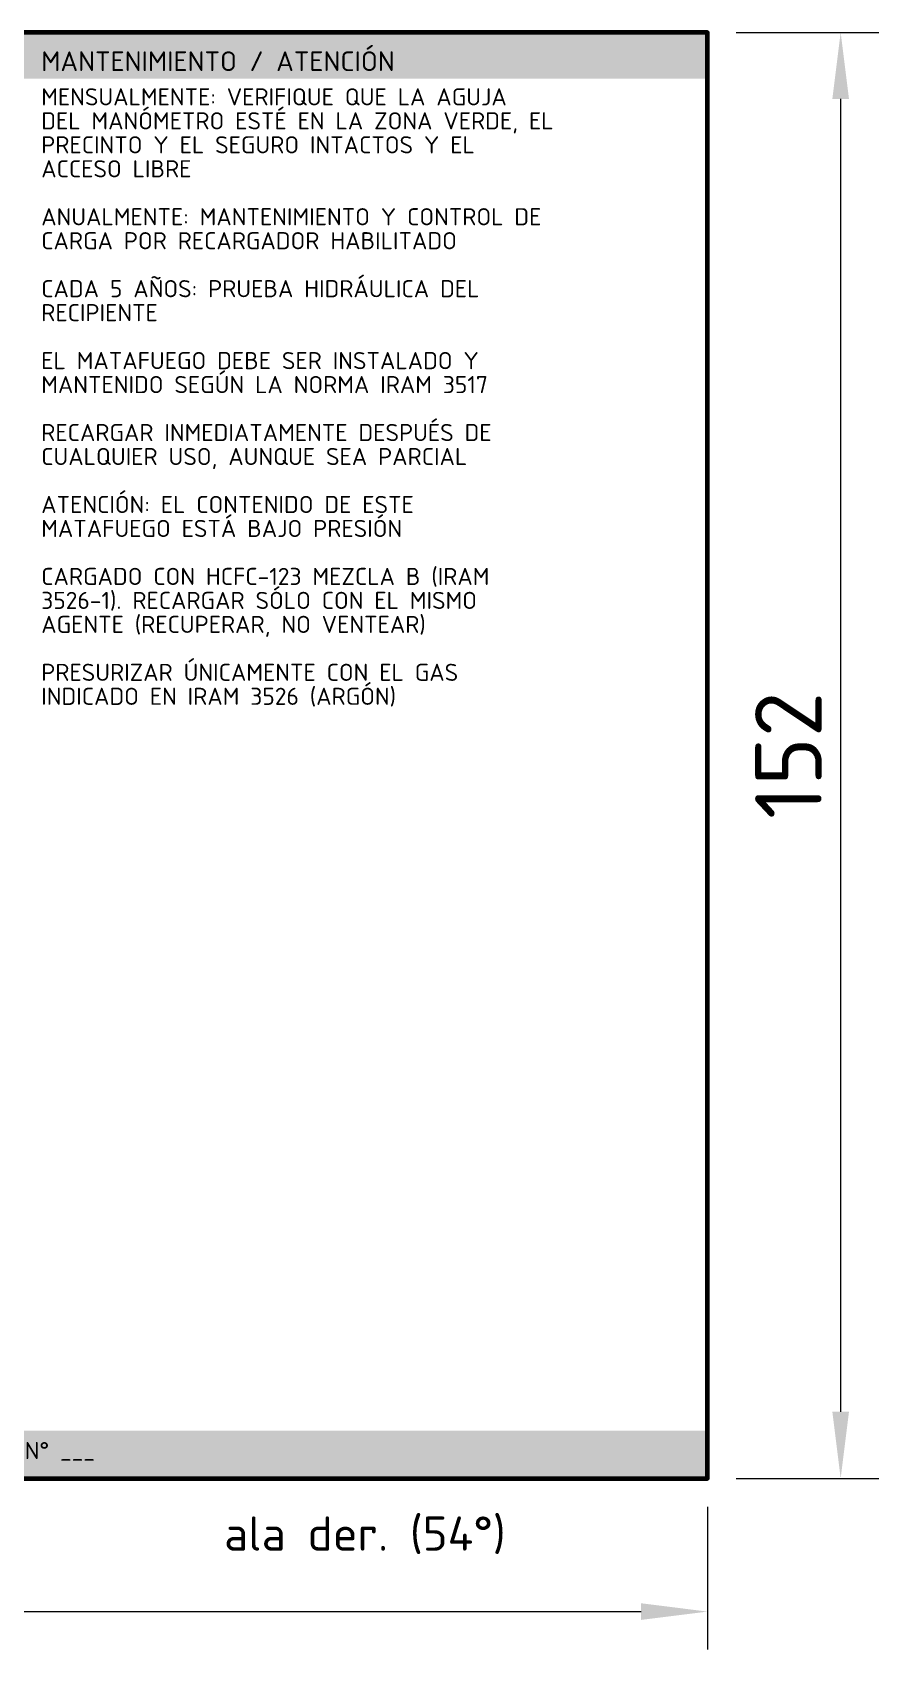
# Model space of a CAD drawing. Header units: millimetres. Extents: x 0 to 2382, y 0 to 420.
# Drawn here: x 1998.6 to 2043.1, y 251.5 to 336.5 of the extents above; entities that cross this region are included whole.
import ezdxf
from ezdxf.enums import TextEntityAlignment as Align

# ---------------------------------------------------------------- set-up
doc = ezdxf.new("R2010")
doc.units = ezdxf.units.MM
for name, color, linetype, lineweight in [('01-VISIBLE', 7, 'CONTINUOUS', 70), ('04-COTA', 3, 'CONTINUOUS', 18), ('08-FINA', 5, 'CONTINUOUS', 18), ('13-GRAFICA', 30, 'CONTINUOUS', 18)]:
    doc.layers.add(name, color=color, linetype=linetype, lineweight=lineweight)
doc.styles.add('ISO3098', font='isocpeur.ttf')
doc.dimstyles.new('FLAMA-IRAM', dxfattribs={"dimtxt": 3.5, "dimasz": 3.5, "dimexe": 2, "dimexo": 1.5, "dimgap": 1, "dimtad": 1, "dimdec": 1, "dimtxsty": 'ISO3098', "dimblk": 'IRAM_FLECHA', "dimblk1": 'IRAM_FLECHA', "dimblk2": 'IRAM_FLECHA', "dimcen": 2.5, "dimclrd": 256, "dimclre": 256, "dimclrt": 256, "dimazin": 3, "dimtfac": 1, "dimtmove": 0, "dimatfit": 3, "dimlwd": 18, "dimlwe": 18})

# ---------------------------------------------------------------- blocks, each defined once
blk = doc.blocks.new('IRAM_FLECHA')
blk.add_solid([(0, 0), (-1, 0.125), (-1, -0.125)])

msp = doc.modelspace()

# ---------------------------------------------------------------- hatches: boundary and pattern name
at = {"layer": '13-GRAFICA', "true_color": 0x009146}
h = msp.add_hatch(color=7, dxfattribs=at)
h.dxf.hatch_style = 1
h.paths.add_polyline_path([(2034.1, 334.058), (2034.1, 336.493), (1998.05, 336.493), (1998.05, 334.058)])
h = msp.add_hatch(color=7, dxfattribs=at)
h.dxf.hatch_style = 1
h.paths.add_polyline_path([(2034.1, 260.507), (2034.1, 263.017), (1889.9, 263.017), (1889.9, 260.507)])

# ---------------------------------------------------------------- linework, layer by layer
at = {"layer": '01-VISIBLE'}
msp.add_lwpolyline([(1889.9, 260.507), (2034.1, 260.507), (2034.1, 336.493), (1889.9, 336.493)], close=True, dxfattribs=at)

# ---------------------------------------------------------------- texts
at = {"layer": '08-FINA', "style": 'ISO3098'}
msp.add_text('ala der. (54°)', height=1.8, dxfattribs=at).set_placement((2016.075, 258.507), align=Align.TOP_CENTER)
at = {"layer": '13-GRAFICA', "true_color": 0xffffff, "style": 'ISO3098'}
msp.add_text('MANTENIMIENTO / ATENCIÓN', height=1.035, dxfattribs=at).set_placement((1999.05, 335.493), align=Align.TOP_LEFT)
at = {"layer": '13-GRAFICA', "true_color": 0x191919, "style": 'ISO3098'}
for s, p in [('MENSUALMENTE: VERIFIQUE QUE LA AGUJA', (1999.05, 333.553)), ('DEL MANÓMETRO ESTÉ EN LA ZONA VERDE, EL', (1999.05, 332.293)), ('PRECINTO Y EL SEGURO INTACTOS Y EL', (1999.05, 331.033)), ('ACCESO LIBRE', (1999.05, 329.773)), ('ANUALMENTE: MANTENIMIENTO Y CONTROL DE', (1999.05, 327.253)), ('CARGA POR RECARGADOR HABILITADO', (1999.05, 325.993)), ('CADA 5 AÑOS: PRUEBA HIDRÁULICA DEL', (1999.05, 323.473)), ('RECIPIENTE', (1999.05, 322.213)), ('EL MATAFUEGO DEBE SER INSTALADO Y', (1999.05, 319.693)), ('MANTENIDO SEGÚN LA NORMA IRAM 3517', (1999.05, 318.433)), ('RECARGAR INMEDIATAMENTE DESPUÉS DE', (1999.05, 315.913)), ('CUALQUIER USO, AUNQUE SEA PARCIAL', (1999.05, 314.653)), ('ATENCIÓN: EL CONTENIDO DE ESTE', (1999.05, 312.133)), ('MATAFUEGO ESTÁ BAJO PRESIÓN', (1999.05, 310.873)), ('CARGADO CON HCFC-123 MEZCLA B (IRAM', (1999.05, 308.353)), ('3526-1). RECARGAR SÓLO CON EL MISMO', (1999.05, 307.093)), ('AGENTE (RECUPERAR, NO VENTEAR)', (1999.05, 305.833)), ('PRESURIZAR ÚNICAMENTE CON EL GAS', (1999.05, 303.313)), ('INDICADO EN IRAM 3526 (ARGÓN)', (1999.05, 302.053))]:
    msp.add_text(s, height=0.9, dxfattribs=at).set_placement(p, align=Align.TOP_LEFT)
at = {"layer": '13-GRAFICA', "true_color": 0xffffff, "style": 'ISO3098'}
msp.add_text('FABRICANTE CERTIFICADO - COMERCIALIZA FLAMA S.A. · INDUSTRIA ARGENTINA · HABILIT. ORD. 40.473 (CABA) N° ___ · O.P.D.S. REG. N° ___', height=0.9, dxfattribs=at).set_placement((1962, 262.417), align=Align.TOP_CENTER)

# ---------------------------------------------------------------- dimensions: what is measured, and where the dimension line sits
at = {"layer": '04-COTA'}
msp.add_linear_dim(base=(2041.1, 260.507), p1=(2034.1, 260.507), p2=(2034.1, 336.493), angle=90, dimstyle='FLAMA-IRAM', override={"dimlfac": 2}, dxfattribs=at).render()
msp.add_linear_dim(base=(1889.9, 253.507), p1=(1889.9, 260.507), p2=(2034.1, 260.507), dimstyle='FLAMA-IRAM', override={"dimlfac": 2}, dxfattribs=at).render()

doc.saveas('drawing.dxf')
